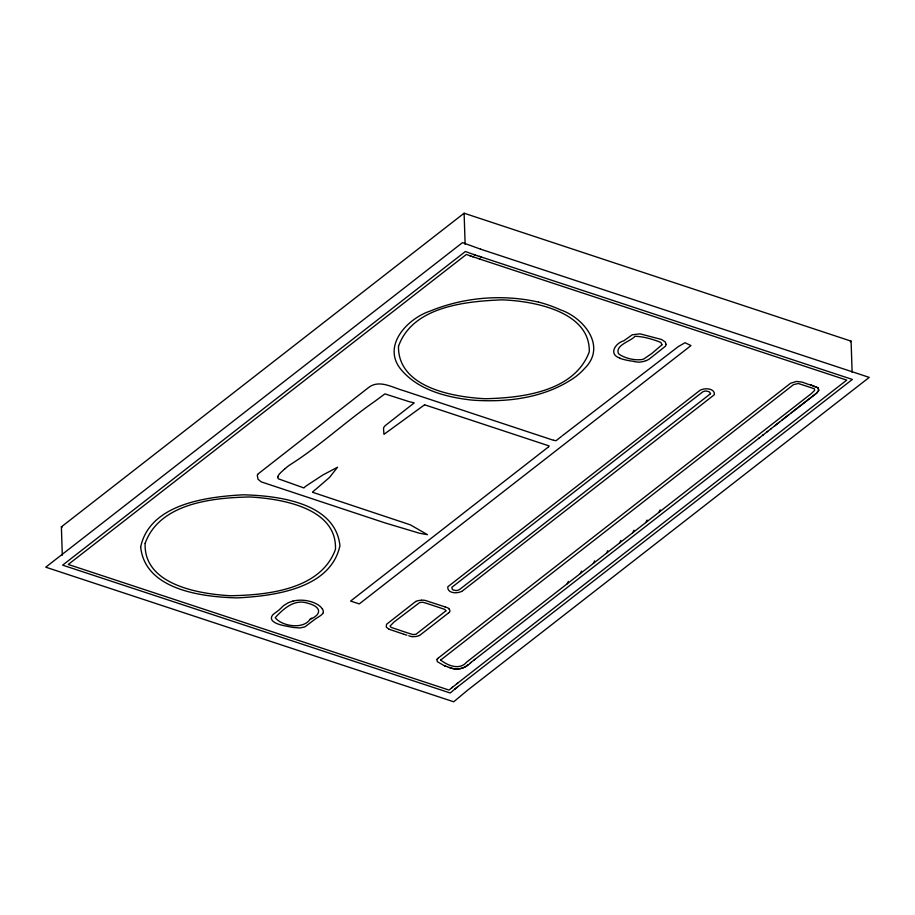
<?xml version="1.0" encoding="UTF-8"?>
<svg xmlns="http://www.w3.org/2000/svg" width="915" height="915" viewBox="0 0 915 915"><rect width="100%" height="100%" fill="white"/><g stroke="black" fill="none" stroke-linecap="round" stroke-linejoin="round"><path stroke-width="1.37" d="M312.701 492.018L315.092 489.788A18.7 9.653 -1.9 0 0 315.812 489.262L329.091 477.824A24.328 12.57 -1.9 0 0 329.995 476.841L337.566 467.222L323.418 474.691A29.246 15.109 -1.9 0 0 322.538 475.182L306.25 485.899A33.523 17.316 -1.9 0 0 305.072 486.814A9.688 4.998 -1.9 0 0 304.478 487.386A9.848 5.09 -1.9 0 1 303.94 487.947L278.526 478.877A5.536 2.859 -1.9 0 1 277.851 477.321M567.197 583.816L568.398 581.322M580.304 573.602L581.505 571.109M593.423 563.388L594.613 560.895M606.531 553.186L607.732 550.693M619.638 542.972L620.839 540.479M632.745 532.759L633.946 530.265M645.853 522.557L647.054 520.063M658.972 512.343L660.161 509.849M436.832 659.509L437.381 661.705L443.192 665.045A26.649 13.771 -1.9 0 1 444.175 665.594L447.458 666.795M437.027 659.246L438.148 658.171M438.262 658.057L790.411 383.374A6.897 3.569 -1.9 0 1 790.617 383.225L796.542 381.441L801.929 382.081A29.955 15.475 -1.9 0 1 803.77 382.687L807.019 383.877A18.677 9.642 -1.9 0 0 810.267 384.849M454.927 689.029L458.083 686.502M480.181 259.197L466.341 254.462L68.27 564.463L449.025 690.07L457.775 683.036M284.576 469.075L281.305 472.049A33.306 17.202 -1.9 0 0 277.691 476.681M451.61 687.897L452.49 687.165M455.121 688.858L457.111 687.245M454.698 689.224L450.203 692.998L62.643 565.15L465.38 251.511L473.798 254.542M562.325 435.734L678.335 346.579A8.132 4.198 -1.9 0 1 678.644 346.362L681.709 344.635A26.055 13.45 -1.9 0 0 682.19 344.36L685.015 342.725L690.985 345.584L359.286 603.9L350.605 601.075L548.588 446.817M561.501 436.409L557.304 439.726A95.48 49.319 -1.9 0 1 555.977 440.698A14.022 7.24 -1.9 0 1 555.359 440.607L554.822 440.504A12.501 6.451 -1.9 0 1 553.564 440.241M258.419 473.673L368.608 387.514C379.142 379.29 392.409 387.491 403.126 390.511L550.681 439.36A65.64 33.901 -1.9 0 0 553.072 440.104L553.381 440.195M310.013 619.398C302.854 629.989 281.351 625.929 275.209 617.648C283.227 609.001 294.39 598.65 307.577 603.179C320.181 606.268 323.281 613.736 310.013 619.398L310.562 618.952M777.327 423.794L788.844 414.678M775.668 425.098L776.766 424.228M779.626 421.975L774.559 425.978M791.155 412.859L816.763 393.004L818.753 390.282L818.044 387.823L818.753 390.282L816.626 393.13L781.936 420.145M775.108 425.544L770.67 429.032M766.976 431.926L771.231 428.597M448.533 612.947L448.647 612.856A14.491 7.48 -1.9 0 0 449.196 612.398M758.832 438.285L763.282 434.819M762.538 435.391L767.708 431.354M62.312 555.222L61.374 526.868L464.111 213.218L851.087 341.146L852.128 372.348M448.304 613.119L419.733 635.342A5.25 2.711 -1.9 0 1 419.436 635.513M850.31 341.764L851.087 341.146M759.576 437.702L474.004 660.104M456.894 683.711L846.73 380.114L479.391 258.934M474.965 659.349L470.161 663.078M458.221 686.399L852.357 379.439L479.277 256.349M471.122 662.334C465.243 668.762 456.013 670.912 448.121 667.024M467.977 664.77C463.001 669.597 455.498 669.997 449.345 667.412M311.123 618.517L311.695 618.082M424.537 404.842L383.945 434.351L383.534 428.529A11.232 5.799 -1.9 0 1 384.609 426.276A17.019 8.795 -1.9 0 1 385.775 425.189L413.145 403.744A10.385 5.364 -1.9 0 0 414.221 402.897A7.743 4.003 -1.9 0 0 412.436 402.417L411.041 402.108A15.395 7.949 -1.9 0 1 408.868 401.559L384.929 393.885L374.384 401.651M373.652 402.165C344.795 422.318 319.049 446.6 289.151 465.358A112.842 58.286 -1.9 0 0 284.588 469.075M317.734 617.442L319.026 616.607A23.55 12.17 -1.9 0 0 323.144 613.107M317.505 617.579L315.595 618.803A25.849 13.359 -1.9 0 0 314.463 619.615L305.519 626.432A13.37 6.908 -1.9 0 1 304.706 626.924L299.834 627.964L293.28 627.461A116.628 60.241 -1.9 0 1 285.869 625.997C281.18 625.265 267.134 622.143 272.659 614.96A46.322 23.927 -1.9 0 1 275.426 612.718L277.908 610.877A42.811 22.109 -1.9 0 0 279.304 609.767L283.513 605.673L287.756 603.019A21.537 11.117 -1.9 0 1 289.586 602.219L292.903 601.144M415.833 601.498L415.753 601.544A18.929 9.779 -1.9 0 0 414.964 602.059L386.553 624.282L386.256 627.072L389.058 629.245M461.595 591.456L461.549 591.479A6.885 3.557 -1.9 0 1 460.154 591.982C455.899 593.606 447.641 593.103 447.709 587.167A5.536 2.859 -1.9 0 1 447.973 586.744L448.053 586.652A2.539 1.315 -1.9 0 1 448.281 586.412L699.792 390.488A3.809 1.967 -1.9 0 1 700.33 390.145L700.501 390.076A6.737 3.477 -1.9 0 1 701.977 389.538C705.625 387.937 714.695 388.589 714.455 394.296A5.639 2.917 -1.9 0 1 714.18 394.754L714.123 394.822A2.825 1.453 -1.9 0 1 713.894 395.074L462.35 591.021A3.843 1.99 -1.9 0 1 461.812 591.365L461.72 591.399M646.196 360.613L646.779 360.384A14.983 7.743 -1.9 0 0 649.593 358.794L665.079 346.499A6.748 3.488 -1.9 0 0 665.857 344.177M634.187 361.608L638.041 362.111A5.616 2.894 -1.9 0 0 638.784 362.134L639.894 362.088A13.702 7.08 -1.9 0 0 646.15 360.579M538.478 302.099C502.598 293.978 463.997 297.146 429.959 311.146C407.838 318.489 382.401 344.966 400.027 368.288C416.977 389.699 445.639 397.11 471.557 400.049C507.356 402.794 546.118 397.968 575.924 376.511A105.728 54.614 -1.9 0 0 584.582 368.471C607.034 346.488 583.884 317.791 560.506 309.842A118.607 61.271 -1.9 0 0 548.897 305.21A89.567 46.265 -1.9 0 0 538.5 302.087M408.765 635.776L410.092 636.2A7.034 3.626 -1.9 0 0 412.07 636.657M406.889 635.193L404.098 634.301M403.79 634.198L389.161 629.28M474.999 254.942L477.058 255.617M424.834 404.865L549 445.88A5.181 2.676 -1.9 0 1 548.691 446.68M474.039 254.622L475.125 254.988M61.374 526.868L62.209 527.143M476.932 255.582L481.004 256.932M472.277 256.577L473.066 256.841M445.17 666.04L444.244 665.64M474.279 254.702L473.684 254.496M480.501 249.132L869.25 377.392L467.451 690.31L453.726 701.782L45.75 567.186L462.487 242.635L480.466 249.12M445.136 606.942L447.526 607.777A6.622 3.42 -1.9 0 1 449.093 608.841M444.942 606.862L425.807 600.606A17.499 9.036 -1.9 0 0 425.223 600.446A6.725 3.477 -1.9 0 0 421.472 600.206M470.985 256.143L469.715 255.674M619.935 358.097C608.349 354.46 614.96 343.262 623.824 340.803A29.383 15.178 -1.9 0 0 625.151 339.831L632.242 334.799L640.054 333.849L661.476 339.465L665.354 342.073L665.926 344.166M312.804 492.362L410.343 524.833L427.488 534.68L419.665 533.285L384.643 522.785L261.255 481.885L258.03 479.266L257.287 475.4A9.23 4.769 -1.9 0 1 257.87 474.222A6.382 3.294 -1.9 0 1 258.407 473.673M322.538 609.138L320.707 606.908A27.347 14.125 -1.9 0 0 310.299 601.464L306.514 600.652A18.254 9.425 -1.9 0 0 292.857 601.086M464.111 213.218L465.14 244.419M322.412 609.161A14.411 7.446 -1.9 0 1 323.201 612.661M634.278 361.402A41.209 21.285 -1.9 0 1 619.73 358.245M419.39 635.49A7.858 4.06 -1.9 0 1 412.127 636.554M448.853 608.921A7.412 3.832 -1.9 0 1 449.299 612.421M415.776 601.475A7.949 4.106 -1.9 0 1 421.449 600.286M277.714 477.31A5.867 3.031 -1.9 0 1 277.84 476.692M440.698 660.035C447.561 665.56 459.707 670.604 466.707 662.071L811.308 393.622L814.659 390.328L814.281 388.715L798.372 383.511L793.591 384.586L440.698 660.035M661.945 344.795L651.995 353.35L643.817 358.977A12.49 6.451 -1.9 0 1 642.25 359.492C634.655 360.556 626.112 358.589 619.592 354.574A20.29 10.477 -1.9 0 1 618.288 353.236C615.589 344.875 630.344 341.547 635.044 336.285C643.417 336.514 652.361 339.088 660.31 342.21A10.282 5.307 -1.9 0 1 661.122 342.862L661.945 344.795M140.658 546.953C145.13 590.221 202.856 597.026 237.237 597.895C273.802 595.997 330.532 588.871 339.934 545.74C335.439 502.472 277.554 495.667 243.161 494.809C206.71 496.776 149.923 503.868 140.658 546.953M445.88 610.865L415.913 634.335L412.825 634.541L407.175 632.78L391.105 627.37L390.053 626.089L393.919 622.097L419.619 602.562L422.924 602.264L427.488 603.625L444.884 609.424L445.88 610.865M398.471 346.43C398.002 387.571 453.234 397.03 484.881 398.723C521.813 398.002 574.483 391.746 589.271 351.806C590.369 311.26 533.159 300.944 502.141 299.846C465.827 301.31 412.482 306.365 398.471 346.43M710.543 393.69L499.041 558.893L459.158 589.809L457.317 590.392A8.978 4.644 -1.9 0 1 456.047 590.564L453.154 589.981A12.913 6.668 -1.9 0 1 452.25 589.1L451.816 587.361L680.966 408.731L702.983 391.7L704.767 391.14A8.475 4.381 -1.9 0 1 706.003 390.979L709.171 391.769A12.627 6.519 -1.9 0 1 709.857 392.432L710.543 393.69M145.142 543.316C143.381 584.822 199.07 594.007 230.443 595.734C267.352 595.093 320.833 589.718 335.45 549.377C337.235 507.848 281.305 498.709 249.955 496.971C213.149 497.669 159.633 503.033 145.142 543.316M810.587 384.883L818.101 387.891L810.587 384.883"/></g></svg>
